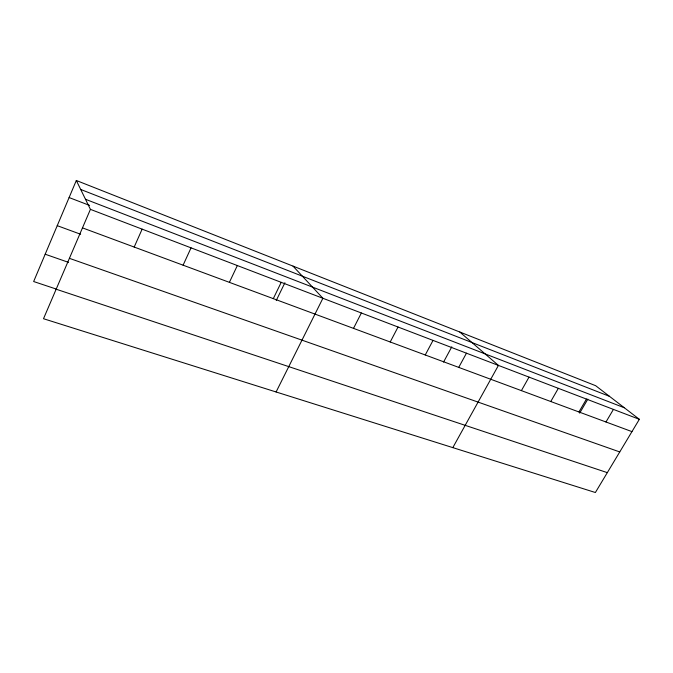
<?xml version="1.0" encoding="UTF-8"?>
<svg xmlns="http://www.w3.org/2000/svg" width="673" height="673" viewBox="0 0 673 673"><rect width="100%" height="100%" fill="white"/><g stroke="black" fill="none" stroke-linecap="round" stroke-linejoin="round"><path stroke-width="1.01" d="M76.318 180.482L90.418 209.362L43.501 318.724L595.378 492.518L639.35 419.313L595.672 385.705L76.318 180.482L33.65 281.533L56.507 289.146M134.188 247.05L142.146 229.148M183.09 265.187L191.048 247.849M229.392 282.349L237.333 265.557M273.297 298.635L281.221 282.34M276.241 300.52L284.915 282.736M276.098 391.972L322.889 298.282L293.016 266.113M353.502 328.374L361.367 312.995M390.214 341.985L398.037 327.019M425.252 354.974L433.033 340.403M443.557 362.066L451.785 346.831M458.725 367.391L466.456 353.19M452.82 447.621L498.424 365.414L459.785 332.008M521.398 390.626L529.02 377.116M550.766 401.52L558.338 388.329M578.94 411.96L586.452 399.081M579.663 413.129L587.849 399.123M605.978 421.988L613.431 409.403M56.162 289.213L607.315 472.639M45.184 254.217L68.562 262.386M69.412 258.331L619.749 451.936M57.239 225.665L80.634 234.254M82.476 227.878L631.955 431.62M90.418 209.362L639.35 419.313M69.109 197.551L89.602 205.425M85.479 199.258L624.325 407.754M80.701 189.458L609.486 396.338"/></g></svg>
